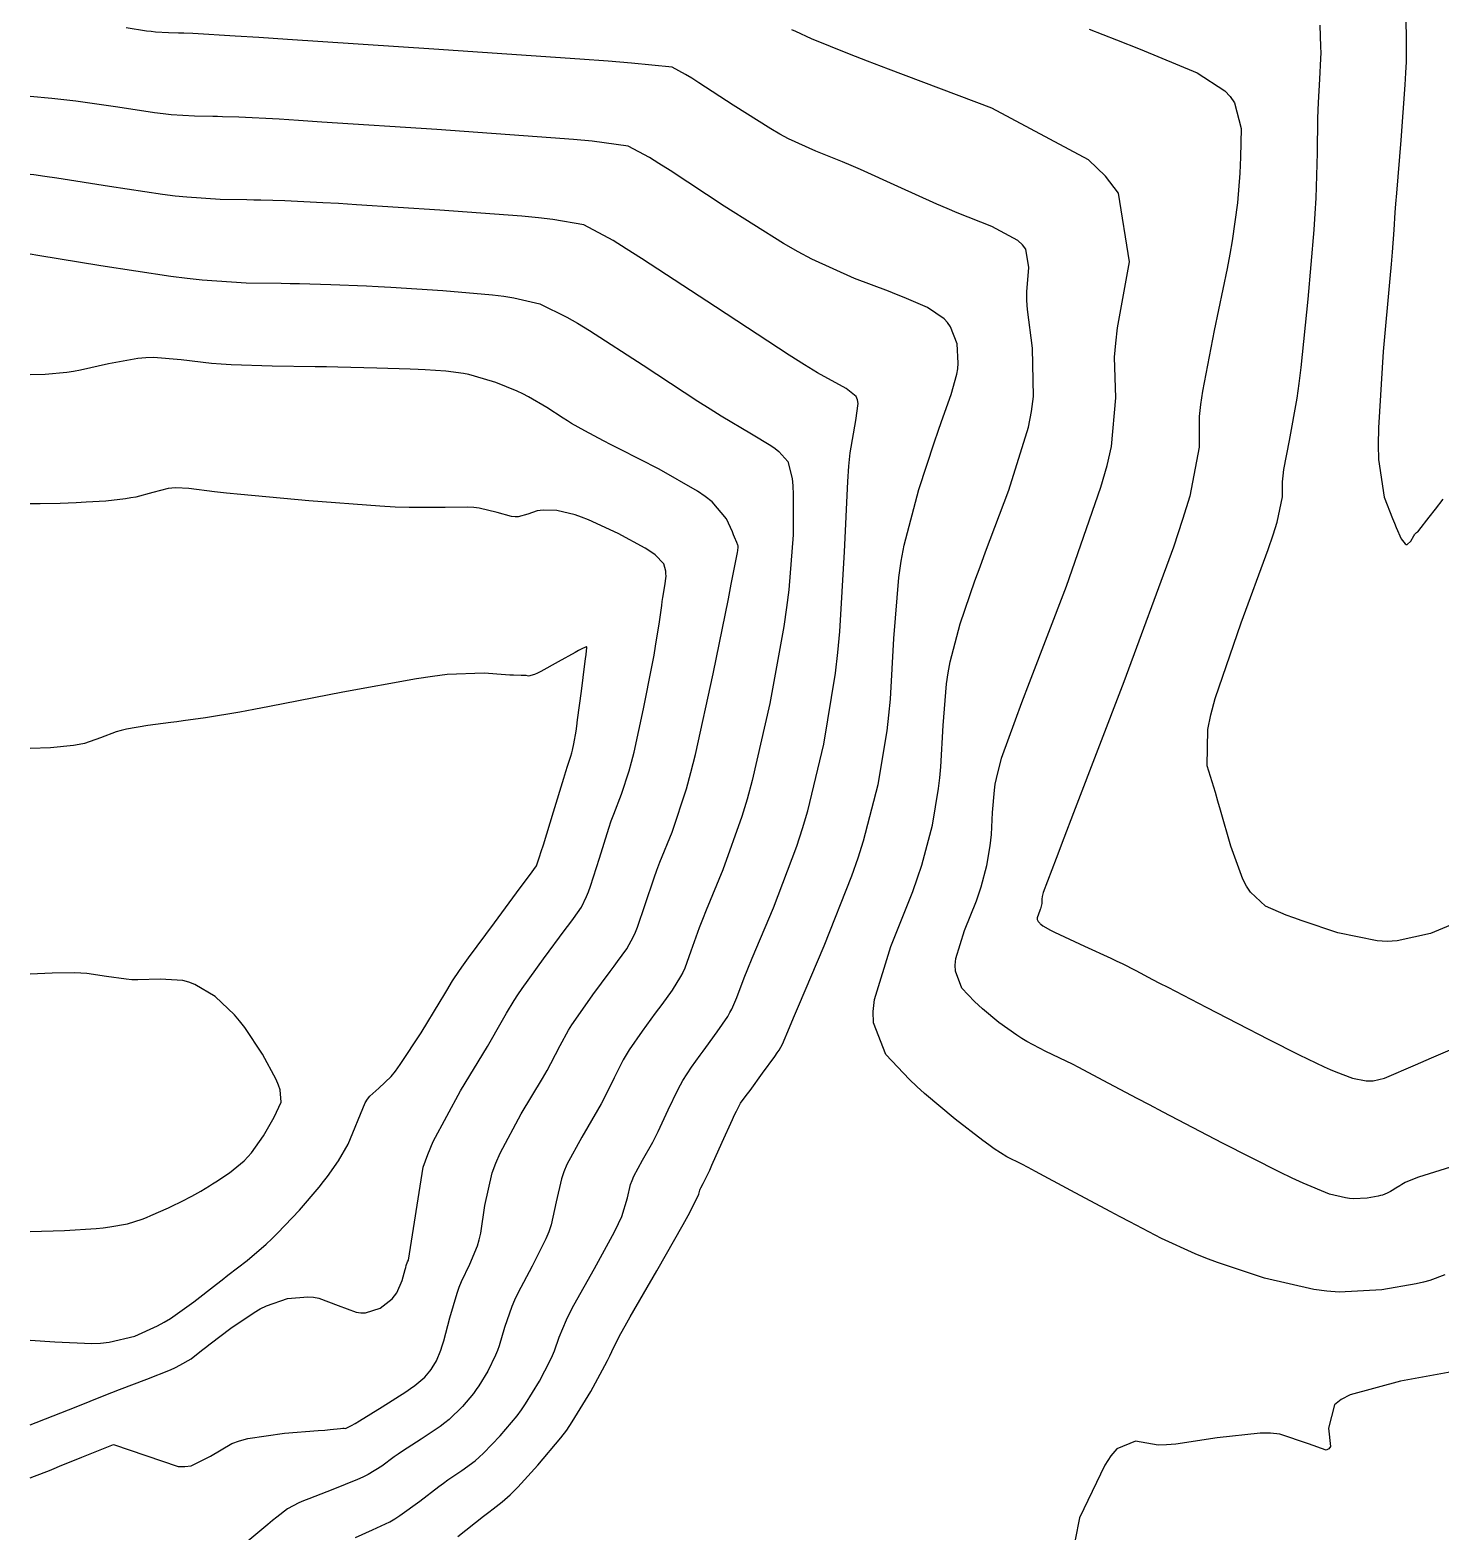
# Model space of a CAD drawing. Header units: metres. Extents: x 837117 to 838479, y 1189012 to 1191015.
# Drawn here: x 837476.51 to 837522.64, y 1190327.68 to 1190376.76 of the extents above; entities that cross this region are included whole.
import ezdxf

# ---------------------------------------------------------------- set-up
doc = ezdxf.new("R2010")
doc.units = ezdxf.units.M
doc.header["$LTSCALE"] = 0.3
doc.layers.add('COTAS 10', color=1, linetype='Continuous')
doc.layers.add('COTAS INT', color=252, linetype='Continuous')

msp = doc.modelspace()

# ---------------------------------------------------------------- linework, layer by layer
at = {"layer": 'COTAS 10'}
for points in [[(837511.141, 1190376.79), (837512.032, 1190376.444), (837512.809, 1190376.137), (837514.673, 1190375.366), (837515.577, 1190374.777), (837515.749, 1190374.585), (837515.888, 1190374.381), (837516.105, 1190373.543), (837516.085, 1190372.611), (837516.073, 1190372.349), (837516.059, 1190372.084), (837515.984, 1190371.112), (837515.812, 1190369.873), (837515.736, 1190369.44), (837515.647, 1190368.968), (837515.225, 1190366.937), (837514.843, 1190364.962), (837514.781, 1190364.525), (837514.737, 1190364.136), (837514.734, 1190363.127), (837514.429, 1190361.527), (837514.195, 1190360.765), (837513.897, 1190359.864), (837512.277, 1190355.458), (837510.628, 1190351.174), (837510.311, 1190350.349), (837510.055, 1190349.681), (837509.633, 1190348.577), (837509.611, 1190348.492), (837509.603, 1190348.444), (837509.596, 1190348.352), (837509.591, 1190348.261), (837509.588, 1190348.237), (837509.586, 1190348.213), (837509.573, 1190348.132), (837509.549, 1190348.043), (837509.539, 1190348.015), (837509.529, 1190347.985), (837509.48, 1190347.864), (837509.444, 1190347.747), (837509.441, 1190347.72), (837509.442, 1190347.695), (837509.469, 1190347.625), (837509.522, 1190347.57), (837509.538, 1190347.554), (837509.555, 1190347.539), (837509.622, 1190347.482), (837509.875, 1190347.347), (837510.009, 1190347.282), (837510.171, 1190347.205), (837510.987, 1190346.826), (837511.85, 1190346.425), (837512.042, 1190346.334), (837512.213, 1190346.251), (837512.663, 1190346.025), (837513.207, 1190345.736), (837513.439, 1190345.615), (837513.706, 1190345.476), (837514.962, 1190344.822), (837516.332, 1190344.114), (837516.671, 1190343.941), (837516.993, 1190343.777), (837518.008, 1190343.269), (837518.822, 1190342.882), (837519.018, 1190342.795), (837519.2, 1190342.718), (837519.748, 1190342.512), (837520.19, 1190342.422), (837520.305, 1190342.417), (837520.418, 1190342.421), (837520.797, 1190342.508), (837521.812, 1190342.944), (837522.325, 1190343.169), (837522.939, 1190343.438)], [(837476.514, 1190369.45), (837476.772, 1190369.407), (837478.83, 1190369.063), (837481.112, 1190368.716), (837481.648, 1190368.649), (837482.142, 1190368.595), (837483.583, 1190368.501), (837484.719, 1190368.485), (837485.021, 1190368.479), (837485.319, 1190368.473), (837486.347, 1190368.445), (837487.514, 1190368.396), (837487.898, 1190368.376), (837488.309, 1190368.353), (837490.011, 1190368.247), (837491.638, 1190368.105), (837492.001, 1190368.06), (837492.326, 1190368.011), (837493.181, 1190367.815), (837494.068, 1190367.376), (837494.413, 1190367.176), (837494.8, 1190366.941), (837496.558, 1190365.806), (837498.341, 1190364.635), (837498.745, 1190364.377), (837499.11, 1190364.149), (837500.104, 1190363.563), (837500.735, 1190363.182), (837500.872, 1190363.083), (837500.991, 1190362.986), (837501.284, 1190362.659), (837501.424, 1190362.103), (837501.447, 1190361.863), (837501.463, 1190361.585), (837501.464, 1190360.268), (837501.319, 1190358.471), (837501.243, 1190357.89), (837501.152, 1190357.273), (837500.694, 1190354.746), (837500.119, 1190352.232), (837499.954, 1190351.624), (837499.787, 1190351.054), (837499.163, 1190349.311), (837498.614, 1190347.995), (837498.494, 1190347.694), (837498.388, 1190347.42), (837498.121, 1190346.658), (837497.918, 1190346.107), (837497.853, 1190345.965), (837497.784, 1190345.829), (837497.503, 1190345.378), (837497.167, 1190344.918), (837497.063, 1190344.777), (837496.955, 1190344.63), (837496.525, 1190344.046), (837496.105, 1190343.433), (837496.003, 1190343.267), (837495.908, 1190343.103), (837495.615, 1190342.521), (837495.298, 1190341.876), (837495.188, 1190341.672), (837495.067, 1190341.456), (837494.55, 1190340.581), (837494.068, 1190339.68), (837493.97, 1190339.447), (837493.887, 1190339.222), (837493.716, 1190338.468), (837493.552, 1190337.715), (837493.474, 1190337.489), (837493.381, 1190337.257), (837492.927, 1190336.359), (837492.457, 1190335.477), (837492.353, 1190335.255), (837492.262, 1190335.043), (837492.028, 1190334.357), (837491.849, 1190333.76), (837491.791, 1190333.604), (837491.73, 1190333.451), (837491.482, 1190332.932), (837491.19, 1190332.454), (837491.102, 1190332.327), (837491.01, 1190332.202), (837490.65, 1190331.771), (837490.211, 1190331.355), (837490.069, 1190331.24), (837489.919, 1190331.124), (837489.301, 1190330.705), (837488.693, 1190330.316), (837488.548, 1190330.219), (837488.414, 1190330.126), (837488.013, 1190329.831), (837487.564, 1190329.553), (837487.399, 1190329.471), (837487.217, 1190329.387), (837486.41, 1190329.066), (837485.624, 1190328.764), (837485.453, 1190328.693), (837485.304, 1190328.627), (837484.935, 1190328.431), (837484.583, 1190328.162), (837484.443, 1190328.05), (837484.286, 1190327.921), (837483.566, 1190327.32)]]:
    msp.add_lwpolyline(points, dxfattribs=at)
at = {"layer": 'COTAS INT'}
for points in [[(837522.77, 1190336.074), (837522.274, 1190335.896), (837522.065, 1190335.844), (837521.826, 1190335.79), (837520.705, 1190335.586), (837519.313, 1190335.516), (837518.903, 1190335.547), (837518.481, 1190335.6), (837516.869, 1190335.973), (837515.329, 1190336.485), (837514.953, 1190336.625), (837514.599, 1190336.765), (837513.503, 1190337.264), (837512.469, 1190337.807), (837512.153, 1190337.974), (837511.826, 1190338.149), (837510.538, 1190338.84), (837509.385, 1190339.459), (837509.142, 1190339.587), (837508.933, 1190339.697), (837508.452, 1190339.939), (837508.031, 1190340.201), (837507.859, 1190340.324), (837507.663, 1190340.468), (837506.753, 1190341.169), (837505.757, 1190342.005), (837505.506, 1190342.235), (837505.266, 1190342.463), (837504.49, 1190343.28), (837504.085, 1190344.315), (837504.08, 1190344.681), (837504.121, 1190345.081), (837504.656, 1190346.812), (837505.374, 1190348.609), (837505.531, 1190349.051), (837505.67, 1190349.469), (837506.021, 1190350.778), (837506.216, 1190351.977), (837506.257, 1190352.326), (837506.291, 1190352.683), (837506.369, 1190354.032), (837506.477, 1190355.392), (837506.532, 1190355.755), (837506.597, 1190356.113), (837506.921, 1190357.356), (837507.405, 1190358.759), (837507.57, 1190359.217), (837507.75, 1190359.706), (837508.512, 1190361.722), (837509.15, 1190363.779), (837509.25, 1190364.294), (837509.318, 1190364.785), (837509.291, 1190366.36), (837509.124, 1190367.628), (837509.105, 1190367.925), (837509.097, 1190368.2), (837509.164, 1190368.998), (837509.066, 1190369.597), (837508.954, 1190369.746), (837508.805, 1190369.888), (837507.959, 1190370.341), (837506.827, 1190370.789), (837506.496, 1190370.928), (837506.159, 1190371.073), (837504.88, 1190371.652), (837503.662, 1190372.206), (837503.363, 1190372.336), (837503.08, 1190372.456), (837502.198, 1190372.804), (837501.313, 1190373.204), (837501.029, 1190373.358), (837500.728, 1190373.529), (837499.499, 1190374.303), (837498.379, 1190375.036), (837498.146, 1190375.183), (837497.947, 1190375.305), (837497.506, 1190375.543), (837496.176, 1190375.683), (837495.417, 1190375.743), (837494.487, 1190375.812), (837489.715, 1190376.141), (837484.931, 1190376.456), (837483.993, 1190376.517), (837483.223, 1190376.566), (837481.84, 1190376.65), (837481.542, 1190376.658), (837481.456, 1190376.66), (837481.368, 1190376.661), (837481.039, 1190376.666), (837480.621, 1190376.693), (837480.478, 1190376.709), (837480.322, 1190376.728), (837479.661, 1190376.829)], [(837523.418, 1190347.699), (837522.301, 1190347.24), (837521.206, 1190346.99), (837520.882, 1190346.978), (837520.549, 1190346.992), (837519.273, 1190347.253), (837518.097, 1190347.645), (837517.827, 1190347.743), (837517.582, 1190347.835), (837516.9, 1190348.126), (837516.408, 1190348.584), (837516.283, 1190348.782), (837516.163, 1190349.01), (837515.769, 1190350.089), (837515.431, 1190351.269), (837515.345, 1190351.561), (837515.264, 1190351.838), (837514.998, 1190352.711), (837515.02, 1190353.9), (837515.12, 1190354.376), (837515.261, 1190354.915), (837516.108, 1190357.391), (837516.992, 1190359.781), (837517.155, 1190360.266), (837517.284, 1190360.674), (837517.455, 1190361.511), (837517.457, 1190361.999), (837517.478, 1190362.187), (837517.508, 1190362.398), (837517.693, 1190363.352), (837517.934, 1190364.732), (837518, 1190365.211), (837518.066, 1190365.733), (837518.301, 1190367.969), (837518.49, 1190370.23), (837518.526, 1190370.767), (837518.556, 1190371.267), (837518.605, 1190372.751), (837518.619, 1190373.871), (837518.627, 1190374.141), (837518.636, 1190374.393), (837518.681, 1190375.159), (837518.716, 1190375.826), (837518.718, 1190376.015), (837518.717, 1190376.207), (837518.688, 1190376.917)], [(837521.479, 1190377.255), (837521.502, 1190376.621), (837521.5, 1190375.719), (837521.485, 1190375.366), (837521.463, 1190374.968), (837521.327, 1190373.157), (837521.184, 1190371.429), (837521.156, 1190371.083), (837521.134, 1190370.793), (837521.099, 1190370.227), (837521.045, 1190369.501), (837521.012, 1190369.112), (837520.97, 1190368.641), (837520.752, 1190366.259), (837520.592, 1190363.756), (837520.588, 1190363.209), (837520.6, 1190362.724), (837520.788, 1190361.5), (837521.055, 1190360.796), (837521.117, 1190360.64), (837521.174, 1190360.5), (837521.34, 1190360.133), (837521.469, 1190359.965), (837521.503, 1190359.95), (837521.536, 1190359.949), (837521.651, 1190360.062), (837521.748, 1190360.229), (837521.769, 1190360.262), (837521.788, 1190360.29), (837521.84, 1190360.344), (837521.874, 1190360.364), (837521.883, 1190360.37), (837521.891, 1190360.377), (837521.918, 1190360.403), (837522.255, 1190360.84), (837522.459, 1190361.106), (837522.711, 1190361.434)], [(837522.949, 1190339.595), (837522.082, 1190339.326), (837521.907, 1190339.269), (837521.761, 1190339.219), (837521.468, 1190339.099), (837521.357, 1190339.027), (837521.325, 1190339.006), (837521.292, 1190338.986), (837521.169, 1190338.911), (837521.048, 1190338.839), (837520.986, 1190338.803), (837520.886, 1190338.745), (837520.727, 1190338.688), (837520.66, 1190338.671), (837520.584, 1190338.654), (837520.226, 1190338.589), (837519.78, 1190338.566), (837519.649, 1190338.576), (837519.514, 1190338.593), (837518.999, 1190338.712), (837518.134, 1190339.07), (837517.779, 1190339.236), (837517.374, 1190339.433), (837515.494, 1190340.387), (837513.554, 1190341.399), (837513.112, 1190341.631), (837512.71, 1190341.842), (837511.6, 1190342.433), (837510.799, 1190342.855), (837510.592, 1190342.961), (837510.391, 1190343.061), (837509.719, 1190343.383), (837509.101, 1190343.703), (837508.934, 1190343.803), (837508.769, 1190343.908), (837508.188, 1190344.326), (837507.656, 1190344.772), (837507.522, 1190344.895), (837507.394, 1190345.016), (837506.979, 1190345.453), (837506.764, 1190346.005), (837506.761, 1190346.2), (837506.783, 1190346.414), (837507.068, 1190347.338), (837507.451, 1190348.297), (837507.535, 1190348.533), (837507.609, 1190348.756), (837507.797, 1190349.455), (837507.901, 1190350.095), (837507.923, 1190350.281), (837507.941, 1190350.472), (837507.982, 1190351.192), (837508.04, 1190351.918), (837508.069, 1190352.112), (837508.104, 1190352.303), (837508.277, 1190352.966), (837508.73, 1190354.22), (837508.941, 1190354.783), (837509.189, 1190355.44), (837510.394, 1190358.59), (837511.523, 1190361.822), (837511.723, 1190362.529), (837511.874, 1190363.156), (837512.012, 1190364.744), (837511.972, 1190366.068), (837512.01, 1190366.529), (837512.069, 1190367.031), (837512.462, 1190369.183), (837512.096, 1190371.425), (837511.676, 1190371.983), (837511.119, 1190372.514), (837507.958, 1190374.207), (837504.583, 1190375.477), (837503.891, 1190375.742), (837503.304, 1190375.97), (837502.059, 1190376.477), (837501.545, 1190376.711), (837501.419, 1190376.766)], [(837490.494, 1190327.525), (837491.34, 1190328.192), (837491.511, 1190328.325), (837491.656, 1190328.437), (837491.953, 1190328.656), (837492.205, 1190328.885), (837492.322, 1190329.003), (837492.458, 1190329.145), (837493.119, 1190329.854), (837493.867, 1190330.749), (837494.058, 1190331.008), (837494.242, 1190331.272), (837494.848, 1190332.267), (837495.306, 1190333.113), (837495.395, 1190333.284), (837495.469, 1190333.428), (837495.601, 1190333.716), (837495.832, 1190334.166), (837495.968, 1190334.41), (837496.136, 1190334.707), (837497.001, 1190336.214), (837497.863, 1190337.723), (837498.028, 1190338.021), (837498.162, 1190338.266), (837498.38, 1190338.721), (837498.408, 1190338.844), (837498.422, 1190338.88), (837498.438, 1190338.918), (837498.517, 1190339.066), (837498.671, 1190339.366), (837498.734, 1190339.501), (837498.807, 1190339.658), (837499.145, 1190340.413), (837499.479, 1190341.156), (837499.549, 1190341.306), (837499.609, 1190341.432), (837499.744, 1190341.687), (837499.898, 1190341.896), (837499.969, 1190341.994), (837500.053, 1190342.108), (837500.461, 1190342.666), (837500.859, 1190343.22), (837500.937, 1190343.332), (837501.001, 1190343.427), (837501.116, 1190343.621), (837501.339, 1190344.161), (837501.471, 1190344.474), (837501.634, 1190344.857), (837502.477, 1190346.833), (837503.383, 1190349.123), (837503.585, 1190349.706), (837503.766, 1190350.265), (837504.245, 1190352.1), (837504.531, 1190353.859), (837504.591, 1190354.371), (837504.642, 1190354.894), (837504.755, 1190356.872), (837504.914, 1190358.866), (837504.994, 1190359.399), (837505.09, 1190359.923), (837505.565, 1190361.746), (837506.08, 1190363.298), (837506.2, 1190363.652), (837506.31, 1190363.972), (837506.629, 1190364.853), (837506.815, 1190365.511), (837506.841, 1190365.691), (837506.856, 1190365.869), (837506.82, 1190366.503), (837506.608, 1190367.066), (837506.511, 1190367.199), (837506.398, 1190367.323), (837505.856, 1190367.69), (837505.095, 1190368.021), (837504.845, 1190368.122), (837504.578, 1190368.228), (837503.468, 1190368.644), (837502.072, 1190369.276), (837501.624, 1190369.518), (837501.149, 1190369.789), (837499.21, 1190371.009), (837497.442, 1190372.167), (837497.074, 1190372.399), (837496.76, 1190372.592), (837496.064, 1190372.967), (837494.893, 1190373.125), (837494.278, 1190373.182), (837493.537, 1190373.243), (837489.814, 1190373.51), (837486.057, 1190373.755), (837485.295, 1190373.803), (837484.654, 1190373.843), (837483.343, 1190373.915), (837482.801, 1190373.929), (837482.644, 1190373.933), (837482.485, 1190373.936), (837481.887, 1190373.944), (837481.128, 1190373.994), (837480.868, 1190374.022), (837480.585, 1190374.058), (837479.384, 1190374.24), (837478.011, 1190374.439), (837477.621, 1190374.485), (837477.226, 1190374.527), (837476.514, 1190374.584)], [(837487.151, 1190327.497), (837487.714, 1190327.747), (837488.271, 1190328.007), (837488.435, 1190328.102), (837488.605, 1190328.209), (837489.253, 1190328.678), (837489.877, 1190329.159), (837490.03, 1190329.272), (837490.175, 1190329.376), (837490.627, 1190329.68), (837491.062, 1190330.005), (837491.196, 1190330.121), (837491.335, 1190330.25), (837491.885, 1190330.813), (837492.438, 1190331.476), (837492.58, 1190331.667), (837492.716, 1190331.863), (837493.165, 1190332.599), (837493.518, 1190333.282), (837493.593, 1190333.444), (837493.659, 1190333.594), (837493.814, 1190334.037), (837494.047, 1190334.604), (837494.161, 1190334.833), (837494.296, 1190335.092), (837494.964, 1190336.287), (837495.622, 1190337.49), (837495.751, 1190337.755), (837495.857, 1190337.99), (837496.048, 1190338.594), (837496.148, 1190339.033), (837496.196, 1190339.164), (837496.253, 1190339.299), (837496.533, 1190339.823), (837496.869, 1190340.411), (837496.961, 1190340.586), (837497.053, 1190340.767), (837497.38, 1190341.467), (837497.693, 1190342.129), (837497.776, 1190342.287), (837497.857, 1190342.433), (837498.134, 1190342.867), (837498.426, 1190343.263), (837498.516, 1190343.385), (837498.61, 1190343.513), (837498.982, 1190344.022), (837499.322, 1190344.524), (837499.395, 1190344.649), (837499.46, 1190344.767), (837499.618, 1190345.139), (837499.864, 1190345.79), (837499.983, 1190346.084), (837500.124, 1190346.426), (837500.82, 1190348.072), (837501.585, 1190350.089), (837501.769, 1190350.665), (837501.942, 1190351.249), (837502.469, 1190353.423), (837502.847, 1190355.741), (837502.925, 1190356.416), (837502.992, 1190357.105), (837503.141, 1190359.712), (837503.244, 1190362.012), (837503.281, 1190362.507), (837503.324, 1190362.941), (837503.51, 1190363.995), (837503.592, 1190364.554), (837503.568, 1190364.675), (837503.524, 1190364.781), (837503.195, 1190365.044), (837502.26, 1190365.555), (837501.833, 1190365.818), (837501.333, 1190366.135), (837498.921, 1190367.716), (837496.505, 1190369.298), (837496.003, 1190369.614), (837495.573, 1190369.878), (837494.623, 1190370.391), (837493.609, 1190370.568), (837493.14, 1190370.621), (837492.588, 1190370.674), (837489.913, 1190370.878), (837487.183, 1190371.054), (837486.597, 1190371.09), (837486.084, 1190371.119), (837484.845, 1190371.18), (837484.06, 1190371.201), (837483.833, 1190371.206), (837483.602, 1190371.21), (837482.735, 1190371.223), (837481.635, 1190371.294), (837481.258, 1190371.336), (837480.848, 1190371.387), (837479.107, 1190371.651), (837477.392, 1190371.923), (837476.999, 1190371.979), (837476.642, 1190372.026), (837476.514, 1190372.039)], [(837476.514, 1190329.447), (837476.661, 1190329.503), (837477.145, 1190329.689), (837477.307, 1190329.753), (837477.481, 1190329.822), (837478.209, 1190330.116), (837479.24, 1190330.535), (837481.362, 1190329.816), (837481.578, 1190329.816), (837481.781, 1190329.842), (837482.41, 1190330.156), (837483.113, 1190330.565), (837483.363, 1190330.652), (837483.638, 1190330.727), (837484.83, 1190330.902), (837485.932, 1190330.987), (837486.15, 1190331.004), (837486.33, 1190331.02), (837486.666, 1190331.056), (837486.745, 1190331.069), (837486.762, 1190331.07), (837486.778, 1190331.07), (837486.822, 1190331.06), (837487.026, 1190331.157), (837487.143, 1190331.225), (837487.287, 1190331.309), (837488.027, 1190331.762), (837488.795, 1190332.255), (837488.956, 1190332.366), (837489.096, 1190332.465), (837489.416, 1190332.73), (837489.581, 1190332.929), (837489.624, 1190332.986), (837489.664, 1190333.045), (837489.799, 1190333.265), (837489.943, 1190333.62), (837489.989, 1190333.764), (837490.039, 1190333.927), (837490.242, 1190334.678), (837490.476, 1190335.482), (837490.546, 1190335.677), (837490.617, 1190335.862), (837490.89, 1190336.431), (837491.14, 1190337.024), (837491.196, 1190337.224), (837491.247, 1190337.439), (837491.384, 1190338.341), (837491.627, 1190339.411), (837491.744, 1190339.73), (837491.883, 1190340.061), (837492.567, 1190341.339), (837493.266, 1190342.5), (837493.415, 1190342.757), (837493.544, 1190342.985), (837493.85, 1190343.576), (837494.122, 1190344.076), (837494.231, 1190344.248), (837494.353, 1190344.434), (837494.915, 1190345.226), (837495.483, 1190345.997), (837495.61, 1190346.169), (837495.724, 1190346.324), (837496.025, 1190346.734), (837496.247, 1190347.134), (837496.312, 1190347.282), (837496.377, 1190347.447), (837496.623, 1190348.177), (837496.913, 1190349.05), (837497.006, 1190349.304), (837497.104, 1190349.564), (837497.506, 1190350.551), (837497.978, 1190351.966), (837498.121, 1190352.497), (837498.269, 1190353.088), (837498.848, 1190355.724), (837499.343, 1190358.173), (837499.438, 1190358.647), (837499.515, 1190359.032), (837499.643, 1190359.683), (837499.652, 1190359.749), (837499.656, 1190359.781), (837499.665, 1190359.828), (837499.663, 1190359.881), (837499.66, 1190359.9), (837499.655, 1190359.921), (837499.624, 1190360.009), (837499.548, 1190360.19), (837499.514, 1190360.268), (837499.474, 1190360.358), (837499.285, 1190360.786), (837498.809, 1190361.344), (837498.589, 1190361.516), (837498.33, 1190361.696), (837497.078, 1190362.41), (837495.791, 1190363.066), (837495.511, 1190363.209), (837495.265, 1190363.337), (837494.649, 1190363.659), (837494.215, 1190363.907), (837494.083, 1190363.987), (837493.946, 1190364.072), (837493.408, 1190364.42), (837492.805, 1190364.778), (837492.626, 1190364.868), (837492.443, 1190364.955), (837491.739, 1190365.239), (837491.042, 1190365.454), (837490.862, 1190365.499), (837490.689, 1190365.536), (837490.11, 1190365.616), (837489.435, 1190365.652), (837489.2, 1190365.662), (837488.944, 1190365.673), (837487.85, 1190365.71), (837486.577, 1190365.744), (837486.21, 1190365.752), (837485.836, 1190365.759), (837484.431, 1190365.779), (837483.094, 1190365.821), (837482.763, 1190365.841), (837482.449, 1190365.866), (837481.456, 1190365.988), (837480.555, 1190366.057), (837480.299, 1190366.048), (837480.04, 1190366.028), (837479.079, 1190365.853), (837478.165, 1190365.645), (837477.935, 1190365.603), (837477.716, 1190365.569), (837477.008, 1190365.501), (837476.514, 1190365.488)], [(837476.514, 1190331.174), (837476.714, 1190331.251), (837477.021, 1190331.371), (837478.024, 1190331.77), (837478.937, 1190332.136), (837479.188, 1190332.235), (837479.439, 1190332.332), (837480.337, 1190332.674), (837481.102, 1190332.98), (837481.268, 1190333.054), (837481.414, 1190333.124), (837481.779, 1190333.338), (837482.122, 1190333.604), (837482.254, 1190333.706), (837482.403, 1190333.821), (837483.076, 1190334.339), (837483.836, 1190334.852), (837484.039, 1190334.963), (837484.239, 1190335.061), (837484.936, 1190335.304), (837485.601, 1190335.364), (837485.782, 1190335.347), (837485.96, 1190335.314), (837486.591, 1190335.074), (837487.179, 1190334.857), (837487.33, 1190334.839), (837487.476, 1190334.839), (837487.962, 1190334.991), (837488.348, 1190335.295), (837488.432, 1190335.39), (837488.504, 1190335.491), (837488.682, 1190335.893), (837488.775, 1190336.251), (837488.795, 1190336.323), (837488.812, 1190336.384), (837488.853, 1190336.503), (837488.885, 1190336.558), (837489.366, 1190339.6), (837489.518, 1190340.014), (837489.698, 1190340.441), (837490.584, 1190342.096), (837491.464, 1190343.545), (837491.641, 1190343.842), (837491.79, 1190344.094), (837492.085, 1190344.63), (837492.337, 1190345.05), (837492.458, 1190345.229), (837492.601, 1190345.435), (837493.305, 1190346.406), (837494.012, 1190347.364), (837494.157, 1190347.561), (837494.281, 1190347.729), (837494.546, 1190348.09), (837494.71, 1190348.439), (837494.77, 1190348.599), (837494.836, 1190348.787), (837495.126, 1190349.695), (837495.438, 1190350.679), (837495.517, 1190350.914), (837495.594, 1190351.133), (837495.849, 1190351.79), (837496.103, 1190352.553), (837496.18, 1190352.839), (837496.26, 1190353.158), (837496.572, 1190354.579), (837496.853, 1190356.008), (837496.913, 1190356.331), (837496.965, 1190356.623), (837497.09, 1190357.417), (837497.163, 1190357.957), (837497.183, 1190358.089), (837497.202, 1190358.214), (837497.27, 1190358.601), (837497.305, 1190358.917), (837497.304, 1190358.997), (837497.299, 1190359.073), (837497.239, 1190359.321), (837496.955, 1190359.61), (837496.807, 1190359.712), (837496.629, 1190359.824), (837495.739, 1190360.307), (837494.772, 1190360.755), (837494.545, 1190360.845), (837494.337, 1190360.92), (837493.736, 1190361.064), (837493.296, 1190361.073), (837493.19, 1190361.062), (837493.09, 1190361.045), (837492.787, 1190360.935), (837492.474, 1190360.854), (837492.369, 1190360.855), (837492.256, 1190360.866), (837491.781, 1190360.993), (837491.199, 1190361.136), (837491.019, 1190361.158), (837490.83, 1190361.172), (837490.08, 1190361.159), (837488.909, 1190361.154), (837488.455, 1190361.173), (837487.945, 1190361.202), (837485.633, 1190361.378), (837483.401, 1190361.582), (837482.941, 1190361.627), (837482.549, 1190361.668), (837481.704, 1190361.776), (837481.28, 1190361.803), (837481.155, 1190361.793), (837481.025, 1190361.776), (837480.527, 1190361.65), (837479.973, 1190361.5), (837479.809, 1190361.468), (837479.64, 1190361.439), (837478.99, 1190361.368), (837478.346, 1190361.328), (837478.182, 1190361.319), (837478.023, 1190361.311), (837477.497, 1190361.288), (837476.849, 1190361.277), (837476.614, 1190361.277), (837476.514, 1190361.277)], [(837476.514, 1190333.939), (837477.328, 1190333.886), (837478.529, 1190333.837), (837478.822, 1190333.851), (837479.097, 1190333.877), (837479.945, 1190334.073), (837480.686, 1190334.413), (837480.894, 1190334.53), (837481.103, 1190334.656), (837481.868, 1190335.196), (837482.606, 1190335.771), (837482.798, 1190335.921), (837482.984, 1190336.065), (837483.613, 1190336.551), (837484.237, 1190337.081), (837484.419, 1190337.254), (837484.607, 1190337.437), (837485.32, 1190338.195), (837485.967, 1190338.946), (837486.112, 1190339.127), (837486.243, 1190339.295), (837486.593, 1190339.803), (837486.918, 1190340.351), (837487.471, 1190341.702), (837487.546, 1190341.819), (837487.623, 1190341.923), (837487.919, 1190342.179), (837488.319, 1190342.556), (837488.461, 1190342.736), (837488.617, 1190342.949), (837489.296, 1190343.987), (837489.92, 1190345.009), (837490.042, 1190345.211), (837490.142, 1190345.377), (837490.32, 1190345.684), (837490.551, 1190346.023), (837490.685, 1190346.209), (837490.849, 1190346.436), (837491.695, 1190347.586), (837492.54, 1190348.731), (837492.838, 1190349.134), (837493.068, 1190349.445), (837493.173, 1190349.743), (837493.228, 1190349.916), (837493.295, 1190350.127), (837493.628, 1190351.214), (837493.962, 1190352.309), (837494.029, 1190352.524), (837494.084, 1190352.702), (837494.192, 1190353.029), (837494.229, 1190353.14), (837494.24, 1190353.182), (837494.251, 1190353.228), (837494.297, 1190353.435), (837494.363, 1190353.842), (837494.388, 1190354.015), (837494.415, 1190354.214), (837494.538, 1190355.151), (837494.651, 1190356.044), (837494.673, 1190356.215), (837494.691, 1190356.354), (837494.721, 1190356.583), (837494.718, 1190356.595), (837494.715, 1190356.597), (837494.711, 1190356.6), (837494.691, 1190356.604), (837494.535, 1190356.53), (837494.446, 1190356.482), (837494.338, 1190356.422), (837493.781, 1190356.108), (837493.215, 1190355.798), (837493.101, 1190355.742), (837493.005, 1190355.697), (837492.81, 1190355.643), (837492.728, 1190355.663), (837492.702, 1190355.666), (837492.676, 1190355.668), (837492.569, 1190355.666), (837492.315, 1190355.673), (837492.195, 1190355.681), (837492.054, 1190355.691), (837491.363, 1190355.748), (837490.148, 1190355.696), (837489.676, 1190355.638), (837489.145, 1190355.561), (837486.735, 1190355.124), (837484.347, 1190354.654), (837483.829, 1190354.555), (837483.374, 1190354.471), (837482.248, 1190354.282), (837481.521, 1190354.183), (837481.317, 1190354.156), (837481.112, 1190354.129), (837480.363, 1190354.031), (837479.665, 1190353.91), (837479.493, 1190353.868), (837479.33, 1190353.823), (837478.817, 1190353.629), (837478.291, 1190353.447), (837478.12, 1190353.409), (837477.938, 1190353.376), (837477.185, 1190353.3), (837476.514, 1190353.284)], [(837476.514, 1190337.497), (837476.518, 1190337.497), (837477.642, 1190337.526), (837478.671, 1190337.595), (837478.905, 1190337.619), (837479.118, 1190337.644), (837479.703, 1190337.75), (837480.176, 1190337.902), (837480.319, 1190337.956), (837480.467, 1190338.015), (837481.04, 1190338.273), (837481.572, 1190338.534), (837481.692, 1190338.595), (837481.802, 1190338.652), (837482.102, 1190338.816), (837482.383, 1190338.989), (837482.48, 1190339.051), (837482.586, 1190339.119), (837483.039, 1190339.418), (837483.517, 1190339.809), (837483.639, 1190339.935), (837483.757, 1190340.07), (837484.143, 1190340.62), (837484.45, 1190341.156), (837484.516, 1190341.28), (837484.575, 1190341.395), (837484.724, 1190341.723), (837484.69, 1190342.122), (837484.635, 1190342.281), (837484.559, 1190342.462), (837484.117, 1190343.289), (837483.531, 1190344.166), (837483.364, 1190344.377), (837483.195, 1190344.575), (837482.566, 1190345.175), (837481.9, 1190345.573), (837481.707, 1190345.644), (837481.511, 1190345.697), (837480.772, 1190345.744), (837480.039, 1190345.717), (837479.846, 1190345.724), (837479.658, 1190345.737), (837479.015, 1190345.832), (837478.369, 1190345.93), (837478.178, 1190345.943), (837477.983, 1190345.951), (837477.234, 1190345.933), (837476.514, 1190345.907)], [(837523.118, 1190332.935), (837521.319, 1190332.605), (837519.671, 1190332.162), (837519.38, 1190332.003), (837519.16, 1190331.829), (837518.964, 1190331.068), (837519.029, 1190330.465), (837518.973, 1190330.389), (837518.887, 1190330.354), (837518.31, 1190330.558), (837517.376, 1190330.869), (837517.064, 1190330.901), (837516.729, 1190330.91), (837515.325, 1190330.748), (837513.97, 1190330.54), (837513.665, 1190330.52), (837513.39, 1190330.517), (837512.653, 1190330.641), (837512.045, 1190330.398), (837511.851, 1190330.163), (837511.647, 1190329.856), (837510.82, 1190328.14), (837510.394, 1190325.984)]]:
    msp.add_lwpolyline(points, dxfattribs=at)

doc.saveas('drawing.dxf')
